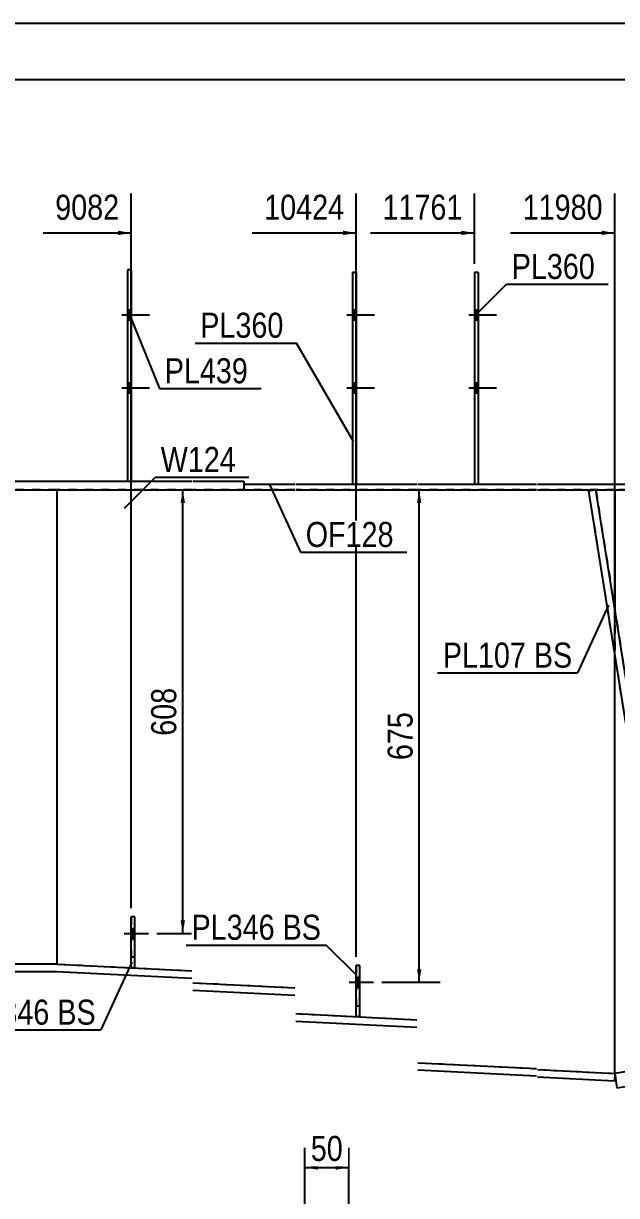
# Model space of a CAD drawing. Header units: millimetres. Extents: x -1012 to -610, y -190 to 87.
# Drawn here: x -770.8 to -703, y -47.3 to 86.6 of the extents above; entities that cross this region are included whole.
import ezdxf

# ---------------------------------------------------------------- set-up
doc = ezdxf.new("R2010")
doc.units = ezdxf.units.MM
doc.linetypes.add('DXK_LINE_DOT1', pattern=[1.8814, 0.9407, -0.9407])
doc.linetypes.add('DXK_LINE_DOT2', pattern=[3.9198, 1.9599, -1.9599])
doc.styles.add('Arial Narrow', font='ARIALN.TTF', dxfattribs={"height": 0.2})

# ---------------------------------------------------------------- blocks, each defined once
blk = doc.blocks.new('Unknown-628699867-1211')
at = {"color": 5, "linetype": 'Continuous'}
blk.add_line((-609.88, 86.63), (-1009.88, 86.63), dxfattribs=at)
blk = doc.blocks.new('Part-628699867-3198 - 1513')
at = {"color": 2, "linetype": 'Continuous'}
for p, q in [((-732.77, 58.17), (-733.18, 58.17)), ((-733.18, 58.17), (-733.18, 34)), ((-732.77, 58.17), (-732.77, 34))]:
    blk.add_line(p, q, dxfattribs=at)
at = {"color": 7, "linetype": 'DXK_LINE_DOT1'}
blk.add_line((-733.18, 34), (-732.77, 34), dxfattribs=at)
blk = doc.blocks.new('Part-628699867-3202 - 1513')
at = {"color": 7, "linetype": 'DXK_LINE_DOT1'}
for p, q in [((-732.77, -21), (-732.77, -26.84)), ((-732.35, -21), (-732.77, -21)), ((-732.35, -26.84), (-732.35, -21)), ((-732.77, -26.84), (-732.35, -26.84))]:
    blk.add_line(p, q, dxfattribs=at)
blk = doc.blocks.new('Part-628699867-1866 - 1513')
at = {"color": 2, "linetype": 'Continuous'}
for p, q in [((-705.41, 33.33), (-706.23, 33.2)), ((-706.23, 33.2), (-695.84, -32.16)), ((-695.02, -32.02), (-705.41, 33.33))]:
    blk.add_line(p, q, dxfattribs=at)
blk = doc.blocks.new('Part-628699867-1939 - 1513')
at = {"color": 2, "linetype": 'Continuous'}
for p, q in [((-772.92, -20.83), (-778.76, -20.83)), ((-778.76, -20.83), (-778.76, -21.67)), ((-766.97, -20.83), (-772.82, -20.83)), ((-766.97, -20.83), (-751.55, -21.6)), ((-778.76, -21.67), (-772.92, -21.67)), ((-772.82, -21.67), (-766.99, -21.67)), ((-766.99, -21.67), (-751.55, -22.44)), ((-751.45, -22.96), (-739.78, -23.55)), ((-751.45, -23.8), (-739.78, -24.38)), ((-739.68, -26.5), (-725.85, -27.2)), ((-739.68, -27.34), (-725.85, -28.03)), ((-725.75, -32.1), (-712.17, -32.78)), ((-725.75, -32.93), (-712.17, -33.61)), ((-712.07, -32.89), (-703.25, -33.33)), ((-703.25, -33.33), (-703.29, -34.17)), ((-712.07, -33.73), (-703.29, -34.17))]:
    blk.add_line(p, q, dxfattribs=at)
blk = doc.blocks.new('Part-628699867-1562 - 1513')
at = {"color": 2, "linetype": 'Continuous'}
for p, q in [((-703.25, 33.33), (-703.25, 19.73)), ((-654.76, 33.17), (-654.78, 33.33)), ((-703.25, -33.33), (-703.25, 14.42))]:
    blk.add_line(p, q, dxfattribs=at)
at = {"color": 7, "linetype": 'DXK_LINE_DOT1'}
for p, q in [((-654.78, 33.33), (-703.25, 33.33)), ((-654.76, 33.17), (-645.64, -24.17)), ((-703.25, 19.73), (-703.25, 14.42)), ((-645.64, -24.17), (-703.25, -33.33))]:
    blk.add_line(p, q, dxfattribs=at)
blk = doc.blocks.new('Part-628699867-3179 - 1513')
at = {"color": 2, "linetype": 'Continuous'}
for p, q in [((-758.47, -21.26), (-758.47, -15.44)), ((-758.05, -15.44), (-758.47, -15.44)), ((-758.05, -21.27), (-758.05, -15.44)), ((-758.25, -21.27), (-758.05, -21.27))]:
    blk.add_line(p, q, dxfattribs=at)
at = {"color": 7, "linetype": 'DXK_LINE_DOT1'}
for p, q in [((-758.47, -20.02), (-758.05, -20.02)), ((-758.47, -21.27), (-758.47, -21.26)), ((-758.47, -21.27), (-758.25, -21.27))]:
    blk.add_line(p, q, dxfattribs=at)
blk = doc.blocks.new('Part-628699867-1844 - 1513')
at = {"color": 7, "linetype": 'DXK_LINE_DOT1'}
for p, q in [((-705.41, 33.33), (-706.23, 33.2)), ((-706.23, 33.2), (-695.84, -32.16)), ((-705.41, 33.33), (-695.02, -32.02))]:
    blk.add_line(p, q, dxfattribs=at)
blk = doc.blocks.new('Bolt-628699867-3224 - 1513')
at = {"color": 3, "linetype": 'DXK_LINE_DOT2'}
for p, q in [((-759.26, -17.35), (-756.51, -17.35)), ((-758.47, -16.77), (-758.05, -16.77)), ((-758.47, -17.94), (-758.05, -17.94))]:
    blk.add_line(p, q, dxfattribs=at)
blk = doc.blocks.new('Part-628699867-1793 - 1513')
at = {"color": 2, "linetype": 'Continuous'}
for p, q in [((-637.41, -22.86), (-703.25, -33.33)), ((-637.15, -24.51), (-637.41, -22.86)), ((-702.99, -34.98), (-637.15, -24.51)), ((-703.25, -33.33), (-702.99, -34.98))]:
    blk.add_line(p, q, dxfattribs=at)
blk = doc.blocks.new('Part-628699867-1988 - 1513')
at = {"color": 2, "linetype": 'Continuous'}
blk.add_line((-896.5, 33.33), (-896.5, -20.83), dxfattribs=at)
at = {"color": 7, "linetype": 'DXK_LINE_DOT1'}
for p, q in [((-890.67, 33.33), (-896.5, 33.33)), ((-876.74, 33.33), (-890.57, 33.33)), ((-863.05, 33.33), (-876.64, 33.33)), ((-851.29, 33.33), (-862.95, 33.33)), ((-837.35, 33.33), (-851.19, 33.33)), ((-784.69, 33.33), (-837.25, 33.33)), ((-772.92, 33.33), (-784.59, 33.33)), ((-766.97, 33.33), (-772.82, 33.33)), ((-766.97, 33.33), (-766.97, -20.83)), ((-890.67, -20.83), (-896.5, -20.83)), ((-876.74, -20.83), (-890.57, -20.83)), ((-863.05, -20.83), (-876.64, -20.83)), ((-851.29, -20.83), (-862.95, -20.83)), ((-837.35, -20.83), (-851.19, -20.83)), ((-784.69, -20.83), (-837.25, -20.83)), ((-772.92, -20.83), (-784.59, -20.83)), ((-766.97, -20.83), (-772.82, -20.83))]:
    blk.add_line(p, q, dxfattribs=at)
blk = doc.blocks.new('Part-628699867-2010 - 1513')
at = {"color": 2, "linetype": 'Continuous'}
for p, q in [((-766.97, 33.33), (-766.97, -20.83)), ((-703.25, 33.33), (-703.25, 19.73)), ((-703.25, -33.33), (-703.25, 14.42))]:
    blk.add_line(p, q, dxfattribs=at)
at = {"color": 7, "linetype": 'DXK_LINE_DOT1'}
for p, q in [((-751.55, 33.33), (-766.97, 33.33)), ((-739.78, 33.33), (-751.45, 33.33)), ((-725.85, 33.33), (-739.68, 33.33)), ((-712.17, 33.33), (-725.75, 33.33)), ((-703.25, 33.33), (-712.07, 33.33)), ((-703.25, 19.73), (-703.25, 33.33)), ((-766.97, -20.83), (-751.55, -21.6)), ((-751.45, -22.96), (-739.78, -23.55)), ((-739.68, -26.5), (-725.85, -27.2)), ((-725.75, -32.1), (-712.17, -32.78)), ((-712.07, -32.89), (-703.25, -33.33))]:
    blk.add_line(p, q, dxfattribs=at)
blk = doc.blocks.new('Part-628699867-2037 - 1513')
at = {"color": 2, "linetype": 'Continuous'}
for p, q in [((-857.12, 34.33), (-851.29, 34.33)), ((-857.12, 34.33), (-857.12, 33.33)), ((-851.19, 34.33), (-837.35, 34.33)), ((-837.25, 34.33), (-784.69, 34.33)), ((-784.59, 34.33), (-772.92, 34.33)), ((-772.82, 34.33), (-751.55, 34.33)), ((-751.45, 34.33), (-745.62, 34.33)), ((-745.62, 34.33), (-745.62, 33.33)), ((-857.12, 33.33), (-851.29, 33.33)), ((-851.19, 33.33), (-837.35, 33.33)), ((-837.25, 33.33), (-784.69, 33.33)), ((-784.59, 33.33), (-772.92, 33.33)), ((-772.82, 33.33), (-751.55, 33.33)), ((-751.45, 33.33), (-745.62, 33.33))]:
    blk.add_line(p, q, dxfattribs=at)
blk = doc.blocks.new('Part-628699867-3199 - 1513')
at = {"color": 2, "linetype": 'Continuous'}
for p, q in [((-732.77, -26.84), (-732.77, -21)), ((-732.35, -21), (-732.77, -21)), ((-732.35, -26.84), (-732.35, -21)), ((-732.77, -26.84), (-732.35, -26.84))]:
    blk.add_line(p, q, dxfattribs=at)
at = {"color": 7, "linetype": 'DXK_LINE_DOT1'}
blk.add_line((-732.77, -25.59), (-732.35, -25.59), dxfattribs=at)
blk = doc.blocks.new('Part-628699867-2059 - 1513')
at = {"color": 2, "linetype": 'Continuous'}
for p, q in [((-745.62, 34), (-739.78, 34)), ((-745.62, 34), (-745.62, 33.33)), ((-739.68, 34), (-725.85, 34)), ((-725.75, 34), (-712.17, 34)), ((-712.07, 34), (-636.32, 34)), ((-636.32, 34), (-636.32, 33.33)), ((-745.62, 33.33), (-739.78, 33.33)), ((-739.68, 33.33), (-725.85, 33.33)), ((-725.75, 33.33), (-712.17, 33.33)), ((-712.07, 33.33), (-636.32, 33.33))]:
    blk.add_line(p, q, dxfattribs=at)
blk = doc.blocks.new('Part-628699867-3173 - 1513')
at = {"color": 2, "linetype": 'Continuous'}
for p, q in [((-758.47, 58.5), (-758.88, 58.5)), ((-758.88, 58.5), (-758.88, 34.33)), ((-758.47, 58.5), (-758.47, 34.33))]:
    blk.add_line(p, q, dxfattribs=at)
at = {"color": 7, "linetype": 'DXK_LINE_DOT1'}
blk.add_line((-758.88, 34.33), (-758.47, 34.33), dxfattribs=at)
blk = doc.blocks.new('Part-628699867-3174 - 1513')
at = {"color": 2, "linetype": 'Continuous'}
for p, q in [((-718.83, 58.17), (-719.25, 58.17)), ((-719.25, 58.17), (-719.25, 34)), ((-718.83, 58.17), (-718.83, 34))]:
    blk.add_line(p, q, dxfattribs=at)
at = {"color": 7, "linetype": 'DXK_LINE_DOT1'}
blk.add_line((-719.25, 34), (-718.83, 34), dxfattribs=at)
blk = doc.blocks.new('Part-628699867-3182 - 1513')
at = {"color": 7, "linetype": 'DXK_LINE_DOT1'}
for p, q in [((-758.47, -15.44), (-758.47, -21.26)), ((-758.05, -15.44), (-758.47, -15.44)), ((-758.05, -21.27), (-758.05, -15.44)), ((-758.25, -21.27), (-758.05, -21.27))]:
    blk.add_line(p, q, dxfattribs=at)
blk = doc.blocks.new('Bolt-628699867-3215 - 1513')
at = {"linetype": 'Continuous'}
for points in [[(-758.47, 52.75), (-758.47, 53.91), (-758.88, 53.91), (-758.88, 52.75)], [(-758.47, 52.75), (-758.47, 53.91), (-758.88, 53.91), (-758.88, 52.75)], [(-758.47, 44.41), (-758.47, 45.58), (-758.88, 45.58), (-758.88, 44.41)], [(-758.47, 44.41), (-758.47, 45.58), (-758.88, 45.58), (-758.88, 44.41)]]:
    blk.add_hatch(color=3, dxfattribs=at).paths.add_polyline_path(points)
at = {"color": 3, "linetype": 'Continuous'}
for p, q in [((-758.88, 53.91), (-758.47, 53.91)), ((-758.88, 53.91), (-758.47, 53.91)), ((-759.55, 53.33), (-756.38, 53.33)), ((-759.55, 53.33), (-756.38, 53.33)), ((-758.88, 52.75), (-758.47, 52.75)), ((-758.88, 52.75), (-758.47, 52.75)), ((-758.88, 45.58), (-758.47, 45.58)), ((-758.88, 45.58), (-758.47, 45.58)), ((-759.55, 45), (-756.38, 45)), ((-759.55, 45), (-756.38, 45)), ((-758.88, 44.41), (-758.47, 44.41)), ((-758.88, 44.41), (-758.47, 44.41))]:
    blk.add_line(p, q, dxfattribs=at)
blk = doc.blocks.new('Bolt-628699867-3216 - 1513')
at = {"linetype": 'Continuous'}
for points in [[(-718.83, 52.75), (-718.83, 53.91), (-719.25, 53.91), (-719.25, 52.75)], [(-718.83, 52.75), (-718.83, 53.91), (-719.25, 53.91), (-719.25, 52.75)], [(-718.83, 44.41), (-718.83, 45.58), (-719.25, 45.58), (-719.25, 44.41)], [(-718.83, 44.41), (-718.83, 45.58), (-719.25, 45.58), (-719.25, 44.41)]]:
    blk.add_hatch(color=3, dxfattribs=at).paths.add_polyline_path(points)
at = {"color": 3, "linetype": 'Continuous'}
for p, q in [((-719.25, 53.91), (-718.83, 53.91)), ((-719.25, 53.91), (-718.83, 53.91)), ((-719.92, 53.33), (-716.75, 53.33)), ((-719.92, 53.33), (-716.75, 53.33)), ((-719.25, 52.75), (-718.83, 52.75)), ((-719.25, 52.75), (-718.83, 52.75)), ((-719.25, 45.58), (-718.83, 45.58)), ((-719.25, 45.58), (-718.83, 45.58)), ((-719.92, 45), (-716.75, 45)), ((-719.92, 45), (-716.75, 45)), ((-719.25, 44.41), (-718.83, 44.41)), ((-719.25, 44.41), (-718.83, 44.41))]:
    blk.add_line(p, q, dxfattribs=at)
blk = doc.blocks.new('Bolt-628699867-3221 - 1513')
at = {"linetype": 'Continuous'}
blk.add_hatch(color=3, dxfattribs=at).paths.add_polyline_path([(-758.05, -17.94), (-758.05, -16.77), (-758.47, -16.77), (-758.47, -17.94)])
at = {"color": 3, "linetype": 'Continuous'}
for p, q in [((-759.26, -17.35), (-756.51, -17.35)), ((-758.47, -16.77), (-758.05, -16.77)), ((-758.47, -17.94), (-758.05, -17.94))]:
    blk.add_line(p, q, dxfattribs=at)
blk = doc.blocks.new('Bolt-628699867-3240 - 1513')
at = {"linetype": 'Continuous'}
for points in [[(-732.77, 52.75), (-732.77, 53.91), (-733.18, 53.91), (-733.18, 52.75)], [(-732.77, 52.75), (-732.77, 53.91), (-733.18, 53.91), (-733.18, 52.75)], [(-732.77, 44.41), (-732.77, 45.58), (-733.18, 45.58), (-733.18, 44.41)], [(-732.77, 44.41), (-732.77, 45.58), (-733.18, 45.58), (-733.18, 44.41)]]:
    blk.add_hatch(color=3, dxfattribs=at).paths.add_polyline_path(points)
at = {"color": 3, "linetype": 'Continuous'}
for p, q in [((-733.18, 53.91), (-732.77, 53.91)), ((-733.18, 53.91), (-732.77, 53.91)), ((-733.85, 53.33), (-730.68, 53.33)), ((-733.85, 53.33), (-730.68, 53.33)), ((-733.18, 52.75), (-732.77, 52.75)), ((-733.18, 52.75), (-732.77, 52.75)), ((-733.18, 45.58), (-732.77, 45.58)), ((-733.18, 45.58), (-732.77, 45.58)), ((-733.85, 45), (-730.68, 45)), ((-733.85, 45), (-730.68, 45)), ((-733.18, 44.41), (-732.77, 44.41)), ((-733.18, 44.41), (-732.77, 44.41))]:
    blk.add_line(p, q, dxfattribs=at)
blk = doc.blocks.new('Bolt-628699867-3241 - 1513')
at = {"linetype": 'Continuous'}
blk.add_hatch(color=3, dxfattribs=at).paths.add_polyline_path([(-732.35, -23.5), (-732.35, -22.34), (-732.77, -22.34), (-732.77, -23.5)])
at = {"color": 3, "linetype": 'Continuous'}
for p, q in [((-732.77, -22.34), (-732.35, -22.34)), ((-733.56, -22.92), (-730.81, -22.92)), ((-732.77, -23.5), (-732.35, -23.5))]:
    blk.add_line(p, q, dxfattribs=at)
blk = doc.blocks.new('Bolt-628699867-3244 - 1513')
at = {"color": 3, "linetype": 'DXK_LINE_DOT2'}
for p, q in [((-732.77, -22.34), (-732.35, -22.34)), ((-733.56, -22.92), (-730.81, -22.92)), ((-732.77, -23.5), (-732.35, -23.5))]:
    blk.add_line(p, q, dxfattribs=at)
blk = doc.blocks.new('StraightDimension-628699867-4071 - 1513')
at = {"linetype": 'Continuous'}
blk.add_hatch(color=7, dxfattribs=at).paths.add_polyline_path([(-720.75, 62.95), (-719.25, 62.7), (-720.75, 62.45)])
at = {"color": 7, "linetype": 'Continuous'}
for p, q in [((-719.25, 59.17), (-719.25, 67.2)), ((-731.14, 62.7), (-719.25, 62.7))]:
    blk.add_line(p, q, dxfattribs=at)
at = {"color": 0}
blk.add_wipeout([(-720.03, 63.6), (-720.03, 67.8), (-730.37, 67.8), (-730.37, 63.6)], dxfattribs=at)
at = {"color": 3, "style": 'Arial Narrow'}
blk.add_text('11761', height=2.863, dxfattribs=at).set_placement((-729.77, 64.2))
blk = doc.blocks.new('StraightDimension-628699867-2480 - 1513')
at = {"linetype": 'Continuous'}
for points in [[(-752.83, 31.83), (-752.58, 33.33), (-752.33, 31.83)], [(-752.33, -15.85), (-752.58, -17.35), (-752.83, -15.85)]]:
    blk.add_hatch(color=7, dxfattribs=at).paths.add_polyline_path(points)
at = {"color": 7, "linetype": 'Continuous'}
for p, q in [((-755.53, 33.33), (-750.18, 33.33)), ((-752.58, -17.35), (-752.58, 33.33)), ((-755.53, -17.35), (-750.18, -17.35))]:
    blk.add_line(p, q, dxfattribs=at)
at = {"color": 0}
blk.add_wipeout([(-752.73, 11.33), (-756.93, 11.33), (-756.93, 4.65), (-752.73, 4.65)], dxfattribs=at)
at = {"color": 3, "style": 'Arial Narrow'}
blk.add_text('608', height=2.863, rotation=90.0002, dxfattribs=at).set_placement((-753.33, 5.25))
blk = doc.blocks.new('StraightDimension-628699867-6439 - 1513')
at = {"color": 7, "linetype": 'Continuous'}
blk.add_line((-1000, 80.23), (-631.85, 80.23), dxfattribs=at)
blk = doc.blocks.new('StraightDimension-628699867-2488 - 1513')
at = {"linetype": 'Continuous'}
for points in [[(-725.83, 31.83), (-725.58, 33.33), (-725.33, 31.83)], [(-725.33, -21.42), (-725.58, -22.92), (-725.83, -21.42)]]:
    blk.add_hatch(color=7, dxfattribs=at).paths.add_polyline_path(points)
at = {"color": 7, "linetype": 'Continuous'}
for p, q in [((-728.5, 33.33), (-723.18, 33.33)), ((-725.58, -22.92), (-725.58, 33.33)), ((-729.83, -22.92), (-723.18, -22.92))]:
    blk.add_line(p, q, dxfattribs=at)
at = {"color": 0}
blk.add_wipeout([(-725.73, 8.55), (-729.93, 8.55), (-729.93, 1.87), (-725.73, 1.87)], dxfattribs=at)
at = {"color": 3, "style": 'Arial Narrow'}
blk.add_text('675', height=2.863, rotation=90.0002, dxfattribs=at).set_placement((-726.33, 2.47))
blk = doc.blocks.new('StraightDimension-628699867-4070 - 1513')
at = {"linetype": 'Continuous'}
blk.add_hatch(color=7, dxfattribs=at).paths.add_polyline_path([(-704.75, 62.95), (-703.25, 62.7), (-704.75, 62.45)])
at = {"color": 7, "linetype": 'Continuous'}
for p, q in [((-703.25, -32.33), (-703.25, 67.2)), ((-715.14, 62.7), (-703.25, 62.7))]:
    blk.add_line(p, q, dxfattribs=at)
at = {"color": 0}
blk.add_wipeout([(-704.02, 63.6), (-704.02, 67.8), (-714.36, 67.8), (-714.36, 63.6)], dxfattribs=at)
at = {"color": 3, "style": 'Arial Narrow'}
blk.add_text('11980', height=2.863, dxfattribs=at).set_placement((-713.76, 64.2))
blk = doc.blocks.new('StraightDimension-628699867-4072 - 1513')
at = {"linetype": 'Continuous'}
blk.add_hatch(color=7, dxfattribs=at).paths.add_polyline_path([(-734.27, 62.95), (-732.77, 62.7), (-734.27, 62.45)])
at = {"color": 7, "linetype": 'Continuous'}
for p, q in [((-732.77, -20), (-732.77, 67.2)), ((-744.66, 62.7), (-732.77, 62.7))]:
    blk.add_line(p, q, dxfattribs=at)
at = {"color": 0}
blk.add_wipeout([(-733.54, 63.6), (-733.54, 67.8), (-743.88, 67.8), (-743.88, 63.6)], dxfattribs=at)
at = {"color": 3, "style": 'Arial Narrow'}
blk.add_text('10424', height=2.863, dxfattribs=at).set_placement((-743.28, 64.2))
blk = doc.blocks.new('StraightDimension-628699867-4073 - 1513')
at = {"linetype": 'Continuous'}
blk.add_hatch(color=7, dxfattribs=at).paths.add_polyline_path([(-759.97, 62.95), (-758.47, 62.7), (-759.97, 62.45)])
at = {"color": 7, "linetype": 'Continuous'}
for p, q in [((-758.47, -14.44), (-758.47, 67.2)), ((-768.53, 62.7), (-758.47, 62.7))]:
    blk.add_line(p, q, dxfattribs=at)
at = {"color": 0}
blk.add_wipeout([(-759.24, 63.6), (-759.24, 67.8), (-767.75, 67.8), (-767.75, 63.6)], dxfattribs=at)
at = {"color": 3, "style": 'Arial Narrow'}
blk.add_text('9082', height=2.863, dxfattribs=at).set_placement((-767.15, 64.2))
blk = doc.blocks.new('StraightDimension-628699867-5038 - 1258')
at = {"linetype": 'Continuous'}
for points in [[(-737.13, -44.33), (-738.63, -44.08), (-737.13, -43.83)], [(-735.13, -43.83), (-733.63, -44.08), (-735.13, -44.33)]]:
    blk.add_hatch(color=7, dxfattribs=at).paths.add_polyline_path(points)
at = {"color": 7, "linetype": 'Continuous'}
for p, q in [((-738.63, -57.08), (-738.63, -41.83)), ((-733.63, -57.08), (-733.63, -41.83)), ((-738.63, -44.08), (-733.63, -44.08))]:
    blk.add_line(p, q, dxfattribs=at)
at = {"color": 0}
blk.add_wipeout([(-733.7, -43.93), (-733.7, -39.73), (-738.56, -39.73), (-738.56, -43.93)], dxfattribs=at)
at = {"color": 3, "style": 'Arial Narrow'}
blk.add_text('50', height=2.863, dxfattribs=at).set_placement((-737.96, -43.33))
blk = doc.blocks.new('Mark-628699867-5793 - 1513')
at = {"color": 0}
blk.add_wipeout([(-746.52, 35.38), (-746.52, 38.38), (-755.1, 38.38), (-755.1, 35.38)], dxfattribs=at)
blk.add_wipeout([(-746.52, 35.38), (-746.52, 38.38), (-755.1, 38.38), (-755.1, 35.38)], dxfattribs=at)
at = {"color": 7, "linetype": 'Continuous'}
for p, q in [((-759.24, 31.24), (-755.7, 34.78)), ((-755.7, 34.78), (-745.02, 34.78))]:
    blk.add_line(p, q, dxfattribs=at)
at = {"color": 3, "style": 'Arial Narrow'}
blk.add_text('W124', height=2.863, dxfattribs=at).set_placement((-755.1, 35.38))
blk = doc.blocks.new('MarkSet-628699867-5707 - 1513')
at = {"color": 0}
for points in [[(-713.38, 13.03), (-713.38, 16.03), (-722.88, 16.03), (-722.88, 13.03)], [(-708.09, 13.03), (-708.09, 16.03), (-712.48, 16.03), (-712.48, 13.03)]]:
    blk.add_wipeout(points, dxfattribs=at)
for points in [[(-713.38, 13.03), (-713.38, 16.03), (-722.88, 16.03), (-722.88, 13.03)], [(-708.09, 13.03), (-708.09, 16.03), (-712.48, 16.03), (-712.48, 13.03)]]:
    blk.add_wipeout(points, dxfattribs=at)
at = {"color": 7, "linetype": 'Continuous'}
for p in [(-703.96, 20.17), (-723.48, 12.43)]:
    blk.add_line(p, (-707.49, 12.43), dxfattribs=at)
at = {"color": 3, "style": 'Arial Narrow'}
for s, p in [('PL107', (-722.88, 13.03)), ('BS', (-712.48, 13.03))]:
    blk.add_text(s, height=2.863, dxfattribs=at).set_placement(p)
blk = doc.blocks.new('MarkSet-628699867-5718 - 1513')
at = {"color": 0}
for points in [[(-742.08, -18.06), (-742.08, -15.06), (-751.58, -15.06), (-751.58, -18.06)], [(-736.79, -18.06), (-736.79, -15.06), (-741.18, -15.06), (-741.18, -18.06)]]:
    blk.add_wipeout(points, dxfattribs=at)
for points in [[(-742.08, -18.06), (-742.08, -15.06), (-751.58, -15.06), (-751.58, -18.06)], [(-736.79, -18.06), (-736.79, -15.06), (-741.18, -15.06), (-741.18, -18.06)]]:
    blk.add_wipeout(points, dxfattribs=at)
at = {"color": 7, "linetype": 'Continuous'}
for p in [(-752.18, -18.66), (-732.66, -22.19)]:
    blk.add_line(p, (-736.19, -18.66), dxfattribs=at)
at = {"color": 3, "style": 'Arial Narrow'}
for s, p in [('PL346', (-751.58, -18.06)), ('BS', (-741.18, -18.06))]:
    blk.add_text(s, height=2.863, dxfattribs=at).set_placement(p)
blk = doc.blocks.new('MarkSet-628699867-5729 - 1513')
at = {"color": 0}
for points in [[(-767.81, -27.76), (-767.81, -24.76), (-777.31, -24.76), (-777.31, -27.76)], [(-762.53, -27.76), (-762.53, -24.76), (-766.91, -24.76), (-766.91, -27.76)]]:
    blk.add_wipeout(points, dxfattribs=at)
for points in [[(-767.81, -27.76), (-767.81, -24.76), (-777.31, -24.76), (-777.31, -27.76)], [(-762.53, -27.76), (-762.53, -24.76), (-766.91, -24.76), (-766.91, -27.76)]]:
    blk.add_wipeout(points, dxfattribs=at)
at = {"color": 7, "linetype": 'Continuous'}
for p in [(-758.39, -20.62), (-777.91, -28.36)]:
    blk.add_line(p, (-761.93, -28.36), dxfattribs=at)
at = {"color": 3, "style": 'Arial Narrow'}
for s, p in [('PL346', (-777.31, -27.76)), ('BS', (-766.91, -27.76))]:
    blk.add_text(s, height=2.863, dxfattribs=at).set_placement(p)
blk = doc.blocks.new('Mark-628699867-5802 - 1513')
at = {"color": 0}
blk.add_wipeout([(-728.5, 26.82), (-728.5, 29.82), (-738.54, 29.82), (-738.54, 26.82)], dxfattribs=at)
blk.add_wipeout([(-728.5, 26.82), (-728.5, 29.82), (-738.54, 29.82), (-738.54, 26.82)], dxfattribs=at)
at = {"color": 7, "linetype": 'Continuous'}
for p, q in [((-742.68, 33.95), (-739.14, 26.22)), ((-739.14, 26.22), (-727, 26.22))]:
    blk.add_line(p, q, dxfattribs=at)
at = {"color": 3, "style": 'Arial Narrow'}
blk.add_text('OF128', height=2.863, dxfattribs=at).set_placement((-738.54, 26.82))
blk = doc.blocks.new('Mark-628699867-5811 - 1513')
at = {"color": 0}
blk.add_wipeout([(-745.14, 45.52), (-745.14, 48.52), (-754.64, 48.52), (-754.64, 45.52)], dxfattribs=at)
blk.add_wipeout([(-745.14, 45.52), (-745.14, 48.52), (-754.64, 48.52), (-754.64, 45.52)], dxfattribs=at)
at = {"color": 7, "linetype": 'Continuous'}
for p, q in [((-758.78, 53.64), (-755.24, 44.92)), ((-755.24, 44.92), (-743.64, 44.92))]:
    blk.add_line(p, q, dxfattribs=at)
at = {"color": 3, "style": 'Arial Narrow'}
blk.add_text('PL439', height=2.863, dxfattribs=at).set_placement((-754.64, 45.52))
blk = doc.blocks.new('Mark-628699867-5814 - 1513')
at = {"color": 0}
blk.add_wipeout([(-705.5, 57.44), (-705.5, 60.44), (-715.01, 60.44), (-715.01, 57.44)], dxfattribs=at)
blk.add_wipeout([(-705.5, 57.44), (-705.5, 60.44), (-715.01, 60.44), (-715.01, 57.44)], dxfattribs=at)
at = {"color": 7, "linetype": 'Continuous'}
for p, q in [((-719.14, 53.31), (-715.61, 56.84)), ((-715.61, 56.84), (-704, 56.84))]:
    blk.add_line(p, q, dxfattribs=at)
at = {"color": 3, "style": 'Arial Narrow'}
blk.add_text('PL360', height=2.863, dxfattribs=at).set_placement((-715.01, 57.44))
blk = doc.blocks.new('Mark-628699867-5832 - 1513')
at = {"color": 7, "linetype": 'Continuous'}
blk.add_line((-733.08, 38.86), (-739.58, 50.12), dxfattribs=at)
at = {"color": 0}
blk.add_wipeout([(-741.08, 50.72), (-741.08, 53.72), (-750.58, 53.72), (-750.58, 50.72)], dxfattribs=at)
blk.add_wipeout([(-741.08, 50.72), (-741.08, 53.72), (-750.58, 53.72), (-750.58, 50.72)], dxfattribs=at)
at = {"color": 7, "linetype": 'Continuous'}
blk.add_line((-751.18, 50.12), (-739.58, 50.12), dxfattribs=at)
at = {"color": 3, "style": 'Arial Narrow'}
blk.add_text('PL360', height=2.863, dxfattribs=at).set_placement((-750.58, 50.72))

msp = doc.modelspace()

# ---------------------------------------------------------------- block references
for name in ['Unknown-628699867-1211', 'Part-628699867-3173 - 1513', 'Part-628699867-3198 - 1513', 'Part-628699867-3174 - 1513', 'Bolt-628699867-3215 - 1513', 'Bolt-628699867-3240 - 1513', 'Bolt-628699867-3216 - 1513', 'Part-628699867-2037 - 1513', 'Part-628699867-2059 - 1513', 'Part-628699867-1988 - 1513', 'Part-628699867-2010 - 1513', 'Part-628699867-1866 - 1513', 'Part-628699867-1844 - 1513', 'Part-628699867-1562 - 1513', 'Part-628699867-3179 - 1513', 'Part-628699867-3182 - 1513', 'Bolt-628699867-3224 - 1513', 'Bolt-628699867-3221 - 1513', 'Part-628699867-1939 - 1513', 'Part-628699867-3202 - 1513', 'Part-628699867-3199 - 1513', 'Bolt-628699867-3241 - 1513', 'Bolt-628699867-3244 - 1513', 'Part-628699867-1793 - 1513']:
    msp.add_blockref(name, (0, 0))

# ---------------------------------------------------------------- next in the draw order: block references
for name in ['StraightDimension-628699867-4071 - 1513', 'StraightDimension-628699867-2480 - 1513', 'MarkSet-628699867-5729 - 1513', 'StraightDimension-628699867-5038 - 1258']:
    msp.add_blockref(name, (0, 0))

# ---------------------------------------------------------------- next in the draw order: block references
msp.add_blockref('StraightDimension-628699867-6439 - 1513', (0, 0))

# ---------------------------------------------------------------- next in the draw order: block references
for name in ['StraightDimension-628699867-4073 - 1513', 'StraightDimension-628699867-4072 - 1513', 'StraightDimension-628699867-4070 - 1513', 'StraightDimension-628699867-2488 - 1513']:
    msp.add_blockref(name, (0, 0))

# ---------------------------------------------------------------- next in the draw order: block references
for name in ['Mark-628699867-5814 - 1513', 'Mark-628699867-5811 - 1513', 'Mark-628699867-5793 - 1513', 'Mark-628699867-5802 - 1513', 'MarkSet-628699867-5707 - 1513', 'MarkSet-628699867-5718 - 1513']:
    msp.add_blockref(name, (0, 0))

# ---------------------------------------------------------------- next in the draw order: block references
msp.add_blockref('Mark-628699867-5832 - 1513', (0, 0))

doc.saveas('drawing.dxf')
